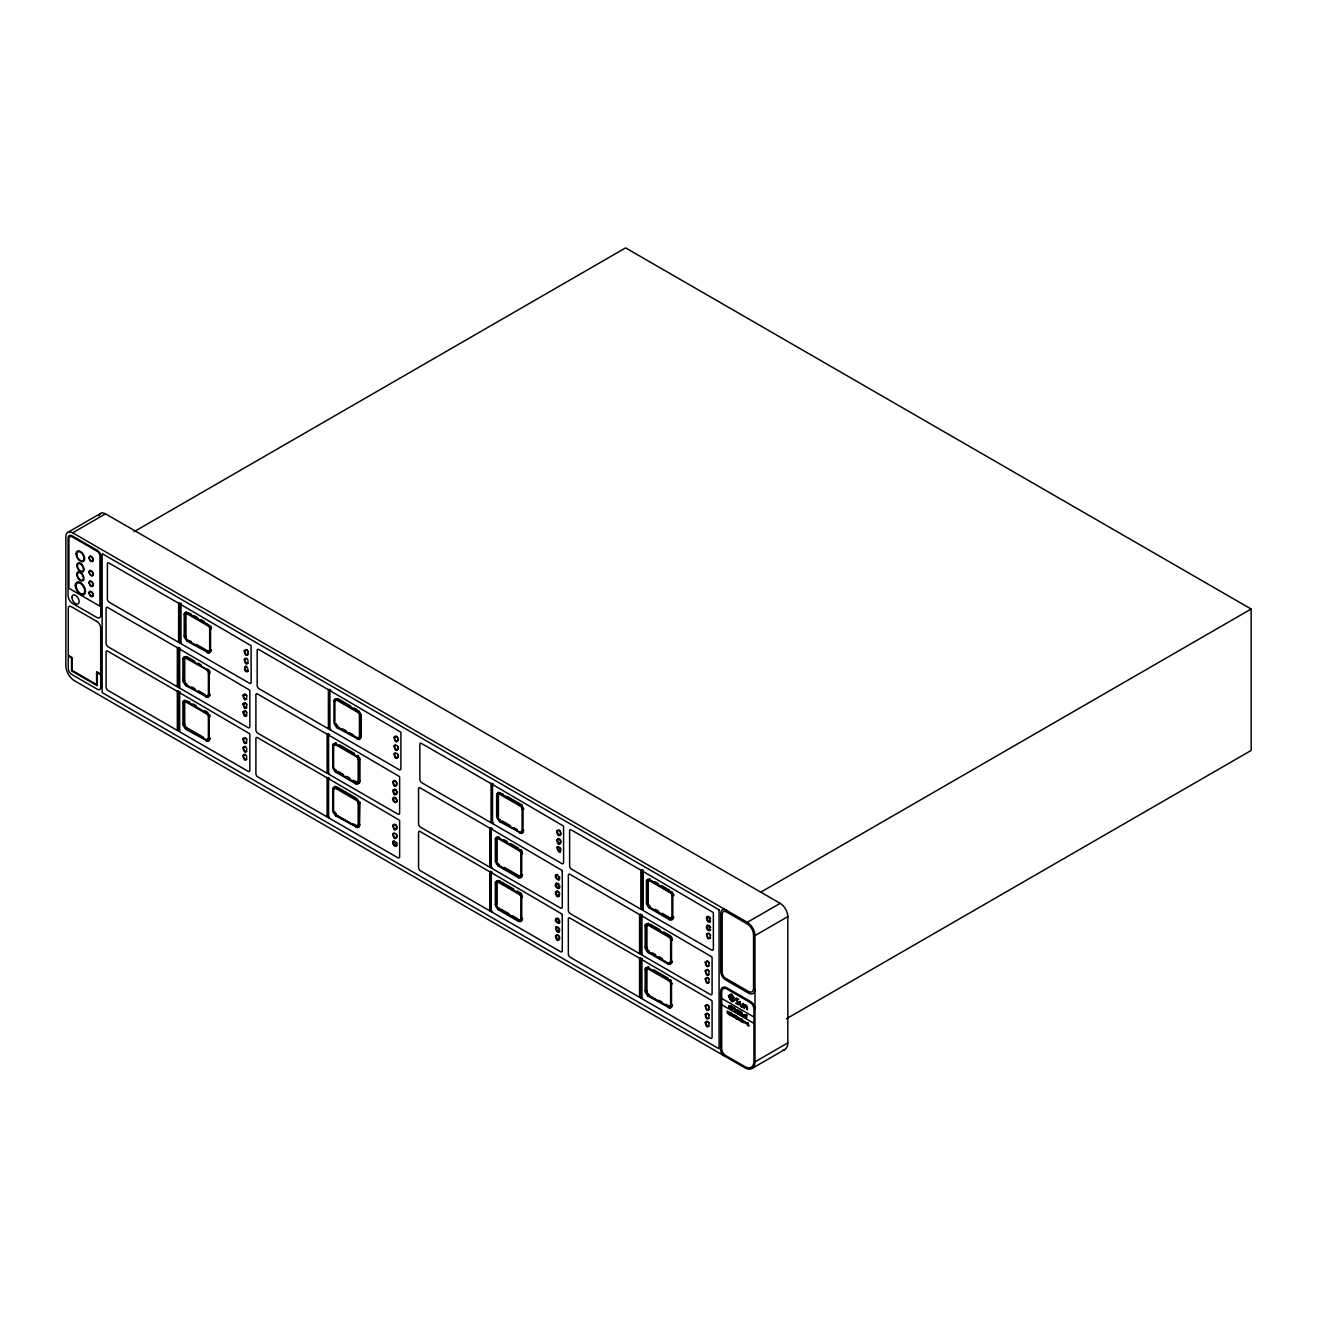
<?xml version="1.0" encoding="UTF-8"?>
<svg xmlns="http://www.w3.org/2000/svg" width="1317" height="1317" viewBox="0 0 1317 1317"><rect width="100%" height="100%" fill="white"/><g stroke="black" fill="none" stroke-linecap="round" stroke-linejoin="round"><path stroke-width="1.5" d="M186.405 637.576L186.141 636.835A3.556 2.058 60 0 1 185.977 635.749L185.977 614.479A3.21 1.86 60 0 1 186.125 613.656L187.096 612.932A2.305 1.333 60 0 1 187.788 613.162L209.189 625.509A1.745 1.004 60 0 1 209.716 625.954L210.374 627.09A2.387 1.383 60 0 1 210.555 628.077L210.555 650.565L209.304 653.166L187.096 641.198L184.413 637.329A5.153 2.98 60 0 1 184.199 635.749L184.199 614.479A4.807 2.766 60 0 1 184.396 613.245L186.899 612.504L208.3 624.867L210.391 627.88A4.017 2.321 60 0 1 210.555 629.114L211.444 628.604M208.876 671.044L209.09 671.538A2.387 1.383 60 0 1 209.271 672.526L209.271 695.014L208.02 697.615L185.812 685.663L183.129 681.778A5.153 2.98 60 0 1 182.915 680.198L182.915 658.928A4.807 2.766 60 0 1 183.112 657.693L185.615 656.969L207.905 669.974A1.745 1.004 60 0 1 208.432 670.402L208.596 670.6M208.432 714.061L209.09 715.197A2.387 1.383 60 0 1 209.271 716.201L209.271 738.689L208.02 741.273L185.812 729.322L183.129 725.437A5.153 2.98 60 0 1 182.915 723.873L182.915 702.587A4.807 2.766 60 0 1 183.112 701.352L185.615 700.628L207.905 713.633L209.107 716.004A4.017 2.321 60 0 1 209.271 717.222L210.177 716.711M357.137 738.211L359.278 737.586A4.099 2.371 60 0 0 359.442 736.532L359.442 715.082L360.348 714.555L360.348 737.043L359.097 739.644L336.872 727.675L334.205 723.807A5.153 2.98 60 0 1 333.975 722.226L333.975 700.957A4.807 2.766 60 0 1 334.189 699.722L336.675 698.981L359.656 712.629M359.064 781.508L358.125 783.911L355.853 783.829L335.226 771.877L332.921 768.255A5.153 2.98 60 0 1 332.707 766.675L332.707 745.406A4.807 2.766 60 0 1 332.905 744.171L335.407 743.447L357.697 756.452A1.745 1.004 60 0 1 358.224 756.88L358.882 758.016A2.387 1.383 60 0 1 359.064 759.004L359.064 781.508L359.953 780.981L359.953 759.53A4.017 2.321 60 0 0 359.788 758.296L359.656 757.884M361.154 714.275A4.017 2.321 60 0 1 361.237 715.082L361.204 737.059L359.985 739.117L336.872 726.523A2.552 1.482 60 0 1 336.115 725.881L335.028 723.84A3.556 2.058 60 0 1 334.88 722.753L334.88 701.467A3.21 1.86 60 0 1 335.012 700.644L335.983 699.936A2.305 1.333 60 0 1 336.675 700.15L358.092 712.513A1.745 1.004 60 0 1 358.603 712.941L359.261 714.077A2.387 1.383 60 0 1 359.442 715.082M359.953 780.981L359.525 782.825M358.882 801.674A2.387 1.383 60 0 1 359.064 802.679L359.064 825.166L357.812 827.751L335.605 815.799L332.921 811.914A5.153 2.98 60 0 1 332.707 810.35L332.707 789.064A4.807 2.766 60 0 1 332.905 787.829L335.407 787.105L357.697 800.11L356.808 800.621L335.407 788.274A2.305 1.333 60 0 0 334.716 788.043L333.728 788.768A3.21 1.86 60 0 0 333.596 789.591L333.596 810.86A3.556 2.058 60 0 0 333.744 811.947L334.008 812.688M359.656 801.543L359.788 801.971A4.017 2.321 60 0 1 359.953 803.189L359.525 826.483M522.47 806.761L522.833 807.486A2.387 1.383 60 0 1 523.014 808.473L523.014 830.961L521.746 833.546L499.538 821.594L496.871 817.709A5.153 2.98 60 0 1 496.641 816.145L496.641 794.859A4.807 2.766 60 0 1 496.855 793.641L499.341 792.9L520.742 805.263L522.833 808.276A4.017 2.321 60 0 1 523.014 809.511L523.903 808.984M521.73 875.41L520.791 877.83L518.519 877.748L497.892 865.796L495.587 862.174A5.153 2.98 60 0 1 495.357 860.594L495.357 839.308A4.807 2.766 60 0 1 495.571 838.089L498.073 837.349L520.363 850.354A1.745 1.004 60 0 1 520.89 850.798L521.548 851.934A2.387 1.383 60 0 1 521.73 852.922L521.73 875.41L522.619 874.9M521.73 919.085L520.791 921.488L518.519 921.406L497.892 909.454L495.587 905.833A5.153 2.98 60 0 1 495.357 904.252L495.357 882.983A4.807 2.766 60 0 1 495.571 881.748L498.073 881.024L520.363 894.029A1.745 1.004 60 0 1 520.89 894.457L521.548 895.593A2.387 1.383 60 0 1 521.73 896.581L521.73 919.085L522.619 918.558M669.596 918.607L671.719 917.982A4.099 2.371 60 0 0 671.9 916.928L672.789 916.402A4.099 2.371 60 0 1 672.625 917.455L671.851 919.859L669.596 919.776L648.952 907.825L646.647 904.186A5.153 2.98 60 0 1 646.433 902.622L646.433 881.336A4.807 2.766 60 0 1 646.631 880.118L649.133 879.377L672.608 893.963A2.387 1.383 60 0 1 672.789 894.951L672.789 917.439L671.077 918.328M671.505 961.887L670.567 964.307L668.312 964.225L647.668 952.273L645.379 948.652A5.153 2.98 60 0 1 645.149 947.071L645.149 925.802A4.807 2.766 60 0 1 645.363 924.567L647.849 923.826L670.155 936.831A1.745 1.004 60 0 1 670.666 937.276L671.324 938.412A2.387 1.383 60 0 1 671.505 939.4L671.505 961.887L672.411 961.377M671.226 981.823L671.324 982.07A2.387 1.383 60 0 1 671.505 983.075L671.505 1005.562L670.254 1008.147L648.046 996.195L645.379 992.31A5.153 2.98 60 0 1 645.149 990.73L645.149 969.46A4.807 2.766 60 0 1 645.363 968.225L647.849 967.501L670.155 980.507A1.745 1.004 60 0 1 670.666 980.935M673.662 917.455L672.757 919.332L670.896 919.464L649.33 906.903A2.552 1.482 60 0 1 648.557 906.261L647.487 904.219A3.556 2.058 60 0 1 647.322 903.133L647.322 880.826A4.807 2.766 60 0 1 647.536 879.591L647.882 878.999M732.482 1008.641C731.972 1002.484 724.712 1007.34 732.137 1009.085A1.712 0.988 60 0 0 732.482 1008.641M211.346 651.075L208.662 652.59L187.096 640.029A2.552 1.482 60 0 1 186.323 639.387L185.236 637.362A3.556 2.058 60 0 1 185.088 636.259L185.088 613.952A4.807 2.766 60 0 1 185.302 612.718L186.141 611.763M210.061 695.524L207.378 697.039L185.812 684.494A2.552 1.482 60 0 1 185.038 683.852M210.061 739.183L208.909 740.763L206.967 740.5L186.701 728.795L183.952 725.469A3.556 2.058 60 0 1 183.804 724.383L183.804 702.076A4.807 2.766 60 0 1 184.018 700.842L184.594 700.035M672.296 962.398L669.612 963.912L648.046 951.351A2.552 1.482 60 0 1 647.289 950.709L646.203 948.684A3.556 2.058 60 0 1 646.038 947.582L646.038 925.275A4.807 2.766 60 0 1 646.252 924.04L648.754 923.316L647.849 923.826M672.296 1006.056L671.16 1007.637L669.201 1007.373L648.573 995.422L646.268 991.8A5.153 2.98 60 0 1 646.038 990.219L645.149 990.73M398.376 740.417C395.775 744.615 392.252 733.684 397.01 736.516M398.409 749.044C396.73 752.139 393.125 746.492 395.166 744.714M398.409 757.012C396.713 760.107 393.125 754.46 395.166 752.698M397.108 784.866C394.491 789.064 390.968 778.133 395.726 780.965M393.684 797.312C389.519 800.687 399.035 805.905 396.022 799.073C391.709 793.114 393.767 805.823 397.125 801.46M397.141 793.492C391.742 797.229 393.767 783.171 397.141 792.192M397.108 828.525C394.491 832.739 390.968 821.792 395.726 824.64M393.569 841.151L393.882 844.395L396.631 845.975M397.141 837.168C395.446 840.246 391.84 834.616 393.882 832.838M396.335 845.975L395.627 842.106L393.273 841.151M397.125 845.135C395.133 849.235 390.507 842.353 393.882 840.806M557.519 846.946L557.815 850.189L560.565 851.77M560.285 851.77L559.577 847.901L557.223 846.946M556.202 874.801L556.515 878.044L559.264 879.624M556.235 883.427L556.548 886.67L558.902 888.432M558.968 879.624L558.671 876.381L555.922 874.801M559.001 888.251L558.293 884.382L555.955 883.427M556.202 918.459L556.515 921.702L559.264 923.283M556.235 927.102L556.548 930.329L558.902 932.09M558.968 923.283L558.26 919.414L555.922 918.459M559.001 931.909L558.293 928.041L555.955 927.102M707.278 916.83L707.591 920.056L710.324 921.653M707.311 925.456L708.019 929.325L710.357 930.279M710.044 921.653L709.336 917.784L706.982 916.83M710.077 930.279L709.369 926.411L707.015 925.456M731.709 996.887L730.408 994.533L731.643 996.887M497.299 838.501L498.27 837.777A2.305 1.333 60 0 1 498.962 838.007L498.073 838.517A2.305 1.333 60 0 0 497.382 838.303L496.394 839.011A3.21 1.86 60 0 0 496.262 839.834L497.151 839.308L497.151 860.594L496.262 861.104A3.556 2.058 60 0 0 496.41 862.191M184.364 656.59L184.018 657.183A4.807 2.766 60 0 0 183.804 658.401L183.804 680.724A3.556 2.058 60 0 0 183.952 681.811L186.701 685.136L185.812 685.663M185.071 657.71L184.841 658.105A3.21 1.86 60 0 0 184.709 658.928L184.709 680.198A3.556 2.058 60 0 0 184.857 681.284L184.973 681.663M335.44 698.619L335.078 699.212A4.807 2.766 60 0 0 334.88 700.43L333.975 700.957M496.822 836.97L496.46 837.563A4.807 2.766 60 0 0 496.262 838.797L496.262 861.104M523.475 832.295L520.692 832.772L499.538 820.425A2.552 1.482 60 0 1 498.781 819.783L497.694 817.742A3.556 2.058 60 0 1 497.546 816.655L497.546 794.349A4.807 2.766 60 0 1 497.744 793.114L498.6 792.159M522.19 876.743L519.408 877.221L498.27 864.874A2.552 1.482 60 0 1 497.497 864.232M522.19 920.402L519.836 921.093L499.159 909.191L496.476 905.322A5.153 2.98 60 0 1 496.262 903.742L495.357 904.252M648.59 880.118L648.359 880.513A3.21 1.86 60 0 0 648.227 881.336L648.227 902.622A3.556 2.058 60 0 0 648.376 903.709L648.639 904.45M744.121 1015.835L742.014 1015.094L742.014 1012.279L742.426 1014.864L744.121 1015.835M735.61 1011.39C738.146 1005.003 740.829 1018.387 736.779 1010.798L737.454 1011.637L734.919 1010.962L733.503 1008.592L735.001 1008.838L733.207 1007.67L732.762 1009.744L732.762 1006.945C737.141 1008.18 734.046 1010.04 735.495 1011.291M248.403 654.434C245.67 656.903 242.789 648.557 246.723 649.66M244.106 702.702L244.106 706.274L246.839 707.855M556.548 883.081C551.971 886.16 561.223 892.152 559.61 885.37M559.281 896.218L559.593 893.338M710.637 921.307C707.361 924.913 704.118 915.266 708.958 916.533M707.624 925.11C704.579 926.509 708.134 932.93 710.67 929.934M707.608 933.078C705.896 934.79 708.414 939.729 710.67 937.902M709.353 965.756C704.118 968.011 705.896 955.895 709.353 963.221M709.353 1009.415C706.636 1011.884 703.739 1003.554 707.673 1004.657M706.324 1021.202L706.324 1024.774L709.073 1026.371M497.052 880.431L496.46 881.238A4.807 2.766 60 0 0 496.262 882.456L496.262 904.779A3.556 2.058 60 0 0 496.41 905.866L497.497 907.907A2.552 1.482 60 0 0 498.27 908.549L518.519 920.237L520.659 919.612A4.099 2.371 60 0 0 520.824 918.558L520.824 897.107A2.387 1.383 60 0 0 520.643 896.103L519.985 894.984A1.745 1.004 60 0 0 519.474 894.539L498.073 882.176A2.305 1.333 60 0 0 497.382 881.962L496.394 882.67A3.21 1.86 60 0 0 496.262 883.493L497.151 882.983A3.21 1.86 60 0 1 497.283 882.16L498.27 881.452A2.305 1.333 60 0 1 498.962 881.666L498.073 882.176M730.178 995.422L728.894 996.294L730.293 995.619M733.19 1000.443L734.425 999.521L733.075 1000.262M67.842 532.348L100.701 513.367M787.829 1042.899L754.97 1061.864A14.405 8.314 60 0 1 744.78 1067.741L74.493 680.757A12.232 7.062 60 0 1 65.85 665.793L65.85 536.76A9.631 5.564 60 0 1 72.665 532.825L105.525 513.844L780.158 903.347A10.849 6.256 60 0 1 787.829 916.632L787.829 1042.899A14.405 8.314 60 0 1 782.742 1050.143M134.071 531.673L625.608 247.892L1251.15 609.03L1251.15 750.46L786.315 1018.815M180.972 642.647L178.618 642.317L109.113 602.198A2.206 1.268 60 0 1 108.455 601.639L107.615 600.206A3.029 1.745 60 0 1 107.385 598.955L107.385 563.972A2.486 1.432 60 0 1 107.566 563.149L108.257 562.771A1.811 1.037 60 0 1 108.801 562.935L178.618 603.252L180.972 603.581L180.972 642.647L180.083 643.173L180.083 604.091L180.972 603.581M186.899 612.504L191.08 613.887M184.199 614.479L185.088 613.952M185.977 614.479L185.088 614.99A3.21 1.86 60 0 1 185.22 614.166L186.207 613.459A2.305 1.333 60 0 1 186.899 613.673L187.788 613.162M184.199 635.749L185.088 635.238A5.153 2.98 60 0 0 185.302 636.802L186.224 638.893M185.088 636.259L185.977 635.749M186.899 613.673L208.3 626.036L209.189 625.509M187.096 640.029L191.36 641.461M187.096 641.198L187.985 640.688L186.537 639.338M209.666 650.055L210.555 649.528A4.099 2.371 60 0 1 210.374 650.582L207.345 651.734L209.485 651.108A4.099 2.371 60 0 0 209.666 650.055L209.666 628.604L210.555 628.077M179.688 687.112L177.334 686.766L107.829 646.647A2.206 1.268 60 0 1 107.171 646.087L106.331 644.655A3.029 1.745 60 0 1 106.101 643.404L106.101 608.421A2.486 1.432 60 0 1 106.298 607.614L106.973 607.219A1.811 1.037 60 0 1 107.517 607.4L177.334 647.701L179.688 648.03L179.688 687.112L178.799 687.622L178.799 648.557L179.688 648.03M185.615 656.969L186.504 656.442L194.735 661.2M182.915 658.928L183.804 658.401M184.709 658.928L183.804 659.438A3.21 1.86 60 0 1 183.952 658.615L184.923 657.907A2.305 1.333 60 0 1 185.615 658.121L186.504 657.611A2.305 1.333 60 0 0 185.812 657.397L185.236 657.562M210.555 650.565L211.444 650.055M207.345 652.903L208.251 652.376M182.915 680.198L183.804 679.687A5.153 2.98 60 0 0 184.034 681.251L185.253 683.803M183.804 680.724L184.709 680.198M185.615 658.121L208.744 670.814M185.812 684.494L186.701 683.967M206.061 696.183L208.201 695.557A4.099 2.371 60 0 0 208.382 694.503L208.382 673.053L209.271 672.526M179.688 730.77L177.334 730.441L107.829 690.306A2.206 1.268 60 0 1 107.171 689.762L106.331 688.33A3.029 1.745 60 0 1 106.101 687.062L106.101 652.08A2.486 1.432 60 0 1 106.298 651.273L106.973 650.894A1.811 1.037 60 0 1 107.517 651.059L177.334 691.359L179.688 691.705L179.688 730.77L178.799 731.281L178.799 692.215L179.688 691.705M210.177 673.053L209.271 673.563A4.017 2.321 60 0 0 209.107 672.345L208.399 670.715M185.615 700.628L189.796 702.01M182.915 702.587L183.804 702.076M184.709 702.587L183.804 703.097A3.21 1.86 60 0 1 183.952 702.274L184.923 701.566A2.305 1.333 60 0 1 185.615 701.796L186.504 701.27A2.305 1.333 60 0 0 185.812 701.056L184.841 701.763A3.21 1.86 60 0 0 184.709 702.587L184.709 723.873A3.556 2.058 60 0 0 184.857 724.959L184.973 725.321M208.382 694.503L209.271 693.993A4.099 2.371 60 0 1 209.107 695.047L207.559 695.903M209.271 695.014L210.177 694.503M206.061 697.351L206.967 696.841M182.915 723.873L183.804 723.346A5.153 2.98 60 0 0 184.034 724.926L185.253 727.461M183.804 724.383L184.709 723.873M185.615 701.796L207.016 714.143L207.905 713.633L207.016 712.974M185.038 727.511A2.552 1.482 60 0 0 185.812 728.153L186.701 727.643L203.592 737.388M185.812 729.322L186.701 728.795M185.812 728.153L206.061 739.841L208.201 739.216A4.099 2.371 60 0 0 208.382 738.162L208.382 716.711L209.271 716.201M208.382 738.162L209.271 737.652A4.099 2.371 60 0 1 209.107 738.705L207.263 739.479M206.061 739.841L206.967 739.331M209.271 738.689L210.177 738.162M206.061 741.01L206.967 740.5M329.299 689.219L329.299 728.285L328.394 728.795L258.889 688.676A2.206 1.268 60 0 1 258.231 688.116L257.408 686.684A3.029 1.745 60 0 1 257.177 685.433L257.177 650.45A2.486 1.432 60 0 1 257.358 649.643L258.05 649.248A1.811 1.037 60 0 1 258.593 649.429L328.394 689.729L330.765 690.059L329.876 690.585L329.876 729.651L399.314 769.737A2.041 1.185 60 0 0 399.924 769.935L400.697 769.507A2.815 1.63 60 0 0 400.911 768.585L400.911 733.157A2.074 1.202 60 0 0 400.664 732.071L329.876 690.585M336.675 698.981L337.58 698.471L350.75 706.077M336.675 700.15L337.58 699.64L358.981 711.987A1.745 1.004 60 0 1 359.508 712.431M334.88 701.467L335.769 700.957A3.21 1.86 60 0 1 335.901 700.134L336.889 699.426A2.305 1.333 60 0 1 337.58 699.64M358.092 711.345L358.981 710.834M358.092 712.513L358.981 711.987M329.876 729.651L330.765 729.141M336.872 726.523L337.778 725.996A2.552 1.482 60 0 1 337.004 725.354L336.773 725.074M336.872 727.675L337.778 727.165L335.259 723.823M328.015 733.668L328.015 772.733L327.11 773.26L257.622 733.125A2.206 1.268 60 0 1 256.963 732.565L256.124 731.133A3.029 1.745 60 0 1 255.893 729.881L255.893 694.899A2.486 1.432 60 0 1 256.074 694.092L256.766 693.697A1.811 1.037 60 0 1 257.309 693.878L327.11 734.178L329.48 734.507L328.591 735.034L328.591 774.1L398.03 814.202A2.041 1.185 60 0 0 398.639 814.383L399.413 813.955A2.815 1.63 60 0 0 399.627 813.033L399.627 777.606A2.074 1.202 60 0 0 399.397 776.52L328.591 735.034M361.237 715.082L360.348 715.592A4.017 2.321 60 0 0 360.167 714.374L359.459 712.744M335.407 743.447L336.296 742.92L333.794 743.661A4.807 2.766 60 0 0 333.596 744.879L332.707 745.406M333.596 745.916A3.21 1.86 60 0 1 333.728 745.093L334.716 744.385A2.305 1.333 60 0 1 335.407 744.599L336.296 744.089A2.305 1.333 60 0 0 335.605 743.875L334.633 744.582A3.21 1.86 60 0 0 334.485 745.406L333.596 745.916L333.596 767.202A3.556 2.058 60 0 0 333.744 768.288L334.831 770.33A2.552 1.482 60 0 0 335.605 770.972L356.742 783.319L359.014 783.401M359.442 736.532L360.348 736.022A4.099 2.371 60 0 1 360.167 737.059L358.636 737.932M360.348 737.043L361.237 736.532M357.137 739.38L358.026 738.853M335.407 744.599L356.808 756.962L357.697 756.452L358.882 758.822A4.017 2.321 60 0 1 359.064 760.041L359.953 759.53M328.591 774.1L329.48 773.589M335.605 770.972L336.493 770.445A2.552 1.482 60 0 1 335.72 769.803M335.605 772.141L336.493 771.614L333.975 768.272M358.175 780.981L359.064 780.471A4.099 2.371 60 0 1 358.882 781.524L355.853 782.66L357.994 782.035A4.099 2.371 60 0 0 358.175 780.981L358.175 759.53L359.064 759.004M328.015 777.326L328.015 816.392L327.11 816.919L257.622 776.783A2.206 1.268 60 0 1 256.963 776.24L256.124 774.808A3.029 1.745 60 0 1 255.893 773.54L255.893 738.574A2.486 1.432 60 0 1 256.074 737.75L256.766 737.372A1.811 1.037 60 0 1 257.309 737.536L327.11 777.837L329.48 778.182L328.591 778.693L328.591 817.758L398.03 857.861A2.041 1.185 60 0 0 398.639 858.058L399.413 857.614A2.815 1.63 60 0 0 399.627 856.692L399.627 821.265A2.074 1.202 60 0 0 399.397 820.178L328.591 778.693M332.707 789.064L333.596 788.554A4.807 2.766 60 0 1 333.794 787.319L335.259 786.265M335.407 788.274L336.296 787.747A2.305 1.333 60 0 0 335.605 787.533M333.596 789.591L334.485 789.064A3.21 1.86 60 0 1 334.633 788.241L335.193 787.599M355.853 783.829L356.742 783.319M357.697 798.942L356.808 799.468L358.882 802.481A4.017 2.321 60 0 1 359.064 803.716L359.953 803.189M328.591 817.758L329.48 817.248M334.189 813.05L334.831 813.988A2.552 1.482 60 0 0 335.605 814.63L336.493 814.12A2.552 1.482 60 0 1 335.72 813.478L335.489 813.182M335.605 815.799L336.493 815.289L357.17 827.175L359.014 827.06M335.605 814.63L355.853 826.319L357.994 825.693A4.099 2.371 60 0 0 358.175 824.64L358.175 803.189L359.064 802.679M358.175 824.64L359.064 824.129A4.099 2.371 60 0 1 358.882 825.183L357.351 826.055L353.368 823.866M355.853 826.319L356.742 825.808M359.064 825.166L359.953 824.64M355.853 827.488L356.742 826.977M492.542 823.569L493.431 823.043L491.06 822.713L421.555 782.594A2.206 1.268 60 0 1 420.897 782.035L420.074 780.602A3.029 1.745 60 0 1 419.843 779.335L419.843 744.368A2.486 1.432 60 0 1 420.024 743.545L420.535 743.167A1.811 1.037 60 0 1 421.242 743.331L491.06 783.648L493.431 783.977L492.542 784.488L492.542 823.569L561.98 863.656A2.041 1.185 60 0 0 562.589 863.853L563.363 863.409A2.815 1.63 60 0 0 563.577 862.503L563.577 827.076A2.074 1.202 60 0 0 563.33 825.973L492.542 784.488M499.341 792.9L503.538 794.283M496.641 794.859L497.546 794.349M500.246 793.558A2.305 1.333 60 0 0 499.555 793.328L498.567 794.036A3.21 1.86 60 0 0 498.435 794.859L497.546 795.386A3.21 1.86 60 0 1 497.678 794.563L498.649 793.855A2.305 1.333 60 0 1 499.341 794.069L500.246 793.558L521.647 805.905A1.745 1.004 60 0 1 522.158 806.35M496.641 816.145L497.546 815.618A5.153 2.98 60 0 0 497.76 817.198L500.444 821.084L499.538 821.594M497.546 816.655L498.435 816.145L498.435 794.859M520.742 805.263L522.223 805.181M499.341 794.069L520.742 806.432L521.647 805.905M499.538 820.425L500.444 819.915M520.692 831.603L519.803 832.13L521.944 831.504A4.099 2.371 60 0 0 522.108 830.451L522.108 808.984L523.014 808.473M491.257 868.018L492.146 867.491L489.776 867.162L420.288 827.043A2.206 1.268 60 0 1 419.613 826.483L418.79 825.051A3.029 1.745 60 0 1 418.559 823.8L418.559 788.817A2.486 1.432 60 0 1 418.74 787.994L419.432 787.615A1.811 1.037 60 0 1 419.975 787.78L489.776 828.097L492.146 828.426L491.257 828.936L491.257 868.018L560.696 908.104A2.041 1.185 60 0 0 561.305 908.302L562.079 907.874A2.815 1.63 60 0 0 562.293 906.952L562.293 871.525M498.073 837.349L498.962 836.838M495.357 839.308L496.262 838.797M522.108 830.451L523.014 829.924A4.099 2.371 60 0 1 522.833 830.978L521.005 831.751M523.014 830.961L523.903 830.451M519.803 833.282L520.692 832.772M495.357 860.594L496.262 860.083A5.153 2.98 60 0 0 496.476 861.647L499.159 865.532L498.27 866.043M498.073 838.517L519.474 850.881L520.363 850.354M498.27 864.874L499.159 864.364M520.824 874.9L521.73 874.373A4.099 2.371 60 0 1 521.548 875.426L518.519 876.579L520.659 875.953A4.099 2.371 60 0 0 520.824 874.9L520.824 853.432L521.73 852.922M491.257 911.677L492.146 911.166L489.776 910.837L420.288 870.702A2.206 1.268 60 0 1 419.613 870.142L418.79 868.71A3.029 1.745 60 0 1 418.559 867.459L418.559 832.476A2.486 1.432 60 0 1 418.74 831.669L419.432 831.274A1.811 1.037 60 0 1 419.975 831.455L489.776 871.755L492.146 872.084L491.257 872.611L491.257 911.677L560.696 951.779A2.041 1.185 60 0 0 561.305 951.961L562.079 951.533A2.815 1.63 60 0 0 562.293 950.611L562.293 915.183M522.619 853.432L521.73 853.959A4.017 2.321 60 0 0 521.548 852.725L519.474 849.712L520.939 849.63M498.073 881.024L498.962 880.497L513.778 889.057M495.357 882.983L496.262 882.456M518.519 877.748L519.408 877.221M496.262 904.779L497.151 904.252L497.151 882.983M520.939 893.288L519.474 893.37L521.548 896.4A4.017 2.321 60 0 1 521.73 897.618L522.619 897.107M519.474 894.539L520.363 894.029M498.27 908.549L499.159 908.022M498.27 909.718L499.159 909.191M520.824 897.107L521.73 896.581M520.824 918.558L521.73 918.048A4.099 2.371 60 0 1 521.548 919.101L518.519 920.237M518.519 921.406L519.408 920.896M643.223 909.52L640.852 909.191L571.348 869.072A2.206 1.268 60 0 1 570.689 868.512L569.849 867.08A3.029 1.745 60 0 1 569.619 865.812L569.619 830.846A2.486 1.432 60 0 1 569.817 830.023L570.327 829.661A1.811 1.037 60 0 1 571.035 829.809L640.852 870.125L643.223 870.455L643.223 909.52L642.317 910.047L642.317 870.965L643.223 870.455M649.133 879.377L650.022 878.867M646.433 881.336L647.322 880.826M648.227 881.336L647.322 881.863A3.21 1.86 60 0 1 647.47 881.04L648.441 880.332A2.305 1.333 60 0 1 649.133 880.546L650.022 880.036L671.423 892.383A1.745 1.004 60 0 1 671.95 892.827M646.433 902.622L647.322 902.096A5.153 2.98 60 0 0 647.552 903.676L650.219 907.561L649.33 908.072M647.322 903.133L648.227 902.622M670.534 891.741L672.296 891.938M649.133 880.546L670.534 892.91L671.423 892.383M649.33 906.903L650.219 906.392M671.9 916.928L671.9 895.461L672.789 894.951M641.939 953.969L639.568 953.64L570.063 913.521A2.206 1.268 60 0 1 569.405 912.961L568.565 911.529A3.029 1.745 60 0 1 568.335 910.277L568.335 875.295A2.486 1.432 60 0 1 568.532 874.488L569.207 874.093A1.811 1.037 60 0 1 569.751 874.258L639.568 914.574L641.939 914.903L641.939 953.969L641.033 954.496L641.033 915.414L641.939 914.903M673.695 895.461L672.789 895.988A4.017 2.321 60 0 0 672.625 894.753L671.67 892.778M645.149 925.802L646.038 925.275M646.943 925.802L646.038 926.312A3.21 1.86 60 0 1 646.186 925.489L647.157 924.781A2.305 1.333 60 0 1 647.849 924.995L648.754 924.485A2.305 1.333 60 0 0 648.063 924.254L647.075 924.978A3.21 1.86 60 0 0 646.943 925.802L646.943 947.071A3.556 2.058 60 0 0 647.091 948.158L647.355 948.899M672.789 917.439L673.695 916.928M669.596 919.776L670.485 919.25M645.149 947.071L646.038 946.561A5.153 2.98 60 0 0 646.268 948.125L648.952 952.01L648.046 952.52M646.038 947.582L646.943 947.071M671.012 936.387L669.25 936.189L671.341 939.202A4.017 2.321 60 0 1 671.505 940.437L672.411 939.926M647.849 924.995L669.25 937.358L670.155 936.831M648.046 951.351L648.952 950.841M670.616 961.377L671.505 960.85A4.099 2.371 60 0 1 671.341 961.904L668.312 963.056L670.435 962.431A4.099 2.371 60 0 0 670.616 961.377L670.616 939.926L671.505 939.4M641.939 997.644L639.568 997.315L570.063 957.179A2.206 1.268 60 0 1 569.405 956.636L568.565 955.187A3.029 1.745 60 0 1 568.335 953.936L568.335 918.953A2.486 1.432 60 0 1 568.532 918.147L569.207 917.751A1.811 1.037 60 0 1 569.751 917.933L639.568 958.233L641.939 958.562L641.939 997.644L641.033 998.154L641.033 959.089L641.939 958.562M761.391 891.807L1251.15 609.03M647.849 967.501L648.754 966.974L646.252 967.715A4.807 2.766 60 0 0 646.038 968.95L646.038 991.257A3.556 2.058 60 0 0 646.203 992.343L646.318 992.722M645.149 969.46L646.038 968.95M646.943 969.46L646.038 969.971A3.21 1.86 60 0 1 646.186 969.147L647.157 968.439A2.305 1.333 60 0 1 647.849 968.67L648.754 968.143A2.305 1.333 60 0 0 648.063 967.929L647.075 968.637A3.21 1.86 60 0 0 646.943 969.46L646.943 990.73A3.556 2.058 60 0 0 647.091 991.816L647.355 992.574M668.312 964.225L669.201 963.698M72.665 532.825L747.299 922.312L780.158 903.347M646.038 991.257L646.943 990.73M647.849 968.67L669.25 981.017L670.155 980.507M647.042 994.088L647.289 994.384A2.552 1.482 60 0 0 648.046 995.026L648.952 994.5M648.046 996.195L648.952 995.668M648.046 995.026L668.312 1006.715L670.435 1006.089A4.099 2.371 60 0 0 670.616 1005.036L670.616 983.585L671.505 983.075M754.97 1061.864L754.97 935.597L787.829 916.632M672.411 983.585L671.505 984.095A4.017 2.321 60 0 0 671.341 982.877L670.386 980.902M670.616 1005.036L671.505 1004.525A4.099 2.371 60 0 1 671.341 1005.579L669.793 1006.451L665.826 1004.245M668.312 1006.715L669.201 1006.204M671.505 1005.562L672.411 1005.036M668.312 1007.884L669.201 1007.373M729.881 999.076L730.754 998.582L732.038 1001.891L729.486 998.253L730.787 997.463L728.992 997.413L730.573 996.623L731.281 998.056L729.848 998.912M751.991 1068.466L784.85 1049.484M733.52 996.969L732.038 997.94L732.779 999.257L734.376 998.467L732.598 998.5L733.898 997.627L731.215 994.072L732.614 997.298L733.487 996.804M248.123 663.406C245.258 664.624 243.102 657.298 246.756 658.302M248.123 671.374C243.398 674.222 243.382 662.171 247.514 668.147C250.214 675.983 240.879 666.221 246.74 666.27M246.806 699.228C243.941 700.446 241.801 693.121 245.439 694.108M244.485 710.489L243.777 713.551L246.839 715.839M246.806 742.887C243.941 744.105 241.801 736.779 245.439 737.783M246.839 751.53C243.974 752.748 241.834 745.406 245.472 746.41M246.839 759.497C243.958 760.716 241.818 753.373 245.456 754.378M556.943 890.885L556.235 893.93L558.885 896.4M709.089 974.728C706.208 975.946 704.068 968.621 707.706 969.625M709.073 982.696C706.208 983.914 704.052 976.588 707.706 977.593M709.089 1018.403C704.447 1019.506 705.5 1009.201 709.089 1014.814M244.962 702.537L246.839 704.282M559.165 830.056C553.766 829.348 561.124 839.637 561.042 833.019M244.962 710.505L246.839 712.25M557.881 874.504C550.819 874.422 560.729 885.073 559.577 876.743M557.42 890.901L558.885 892.004M557.881 918.163C549.815 920.517 564.12 927.596 558.392 918.542M180.083 604.091L250.889 645.577A2.074 1.202 60 0 1 251.119 646.68L251.135 682.107A2.815 1.63 60 0 1 250.921 683.029L250.329 683.441A2.041 1.185 60 0 1 249.522 683.26L180.083 643.173M642.317 870.965L713.123 912.451A2.074 1.202 60 0 1 713.37 913.554L713.37 948.981A2.815 1.63 60 0 1 713.155 949.886L712.382 950.331A2.041 1.185 60 0 1 711.773 950.133L642.317 910.047M194.373 615.796L197.665 617.689M200.958 619.599L204.25 621.492M354.043 707.97L357.335 709.879M506.831 796.192L521.647 804.736M654.961 881.715L658.253 883.608M661.546 885.518L669.777 890.276M196.431 644.392L208.251 651.207M342.832 728.927L346.223 730.869M349.598 732.828L352.972 734.771M502.123 820.886L510.568 825.759M513.943 827.702L517.318 829.661M655.29 909.306L658.665 911.265M662.039 913.208L670.485 918.081M178.799 648.557L249.604 690.042A2.074 1.202 60 0 1 249.851 691.129L249.851 726.556A2.815 1.63 60 0 1 249.637 727.478L248.864 727.906A2.041 1.185 60 0 1 248.255 727.725L178.799 687.622M491.257 828.936L562.046 870.422A2.074 1.202 60 0 1 562.293 871.525M641.033 915.414L711.838 956.899A2.074 1.202 60 0 1 712.085 958.002L712.085 993.43A2.815 1.63 60 0 1 711.871 994.351L711.098 994.779A2.041 1.185 60 0 1 710.489 994.582L641.033 954.496M198.027 663.093L201.32 665.003M339.588 744.829L354.405 753.373M503.901 839.686L507.193 841.596M510.486 843.489L518.717 848.247M650.4 924.271L660.278 929.967M663.57 931.876L670.155 935.679M191.772 686.898L195.146 688.84M198.521 690.799L205.271 694.685M338.189 771.433L343.243 774.347M346.618 776.306L349.993 778.248M353.368 780.191L356.742 782.15M504.23 867.294L519.408 876.052M652.327 952.784L655.701 954.743M659.076 956.685L662.451 958.644M721.716 998.434L753.95 1017.037M721.716 1004.756L753.95 1023.375M178.799 692.215L249.604 733.701A2.074 1.202 60 0 1 249.851 734.787L249.851 770.215A2.815 1.63 60 0 1 249.637 771.136L248.864 771.581A2.041 1.185 60 0 1 248.255 771.383L178.799 731.281M491.257 872.611L562.046 914.097A2.074 1.202 60 0 1 562.293 915.183M641.033 959.089L711.838 1000.574A2.074 1.202 60 0 1 712.085 1001.661L712.085 1037.088A2.815 1.63 60 0 1 711.871 1038.01L711.098 1038.454A2.041 1.185 60 0 1 710.489 1038.257L641.033 998.154M193.089 703.904L196.381 705.813M204.612 710.571L207.905 712.464M336.296 786.595L356.051 797.987M517.071 890.951L520.363 892.86M653.693 969.839L668.509 978.383M500.839 909.01L509.284 913.883M512.659 915.825L517.729 918.756M659.076 1000.36L662.451 1002.303M336.493 815.289L333.975 811.947M708.99 925.16L710.67 927.398M708.99 933.127L710.67 935.366M557.931 883.131L558.902 884.036M707.706 1021.251L709.073 1022.782M671.012 980.062L669.25 979.848L670.979 981.346M357.664 756.518C355.903 755.546 358.339 754.839 358.833 756.32M208.777 669.53L207.016 669.316L207.888 670.04M708.217 969.987L709.089 971.156M708.2 977.971L709.073 979.124M559.676 830.434L560.548 831.587M558.902 927.695C551.23 923.497 559.626 938.675 559.61 929.045M558.885 935.679C552.086 931.399 560.219 945.853 559.593 937.013M395.759 797.575L397.125 800.16M247.217 650.038L248.403 651.899M245.933 694.487L246.806 695.656M245.933 738.162L246.806 739.314M649.232 905.454L649.462 905.75A2.552 1.482 60 0 0 649.972 906.211M647.948 993.578L648.178 993.858A2.552 1.482 60 0 0 648.688 994.335M521.219 893.584L522.158 895.05M521.499 850.239L522.158 851.375M497.711 864.182L496.641 862.191M359.212 712.398L360.167 713.567M357.928 800.506L358.603 801.641M185.483 682.733L185.944 683.325A2.552 1.482 60 0 0 186.438 683.803M185.483 726.391L185.944 727A2.552 1.482 60 0 0 186.438 727.461M709.929 917.439L710.637 918.772M708.645 1005.546L709.353 1006.879M560.581 840.213C553.766 833.875 560.877 850.14 560.894 840.921M560.565 848.197C553.091 841.843 560.12 858.98 560.877 848.889M397.471 737.043L398.376 739.1M396.203 781.491L397.108 783.549M396.203 825.15L397.108 827.224M671.522 937.078L672.23 938.692M647.174 993.874L646.647 992.87M336.559 724.762L336.033 723.692M335.275 812.869L334.765 811.799M733.108 997.018L731.758 994.73L733.009 997.084M733.569 1001.101L732.713 999.619L734.771 999.159L734.985 1000.245L732.581 1001.562L731.165 998.335L733.437 1001.068M210.786 626.135L211.28 627.369M397.915 746.311L398.409 747.727M397.899 754.279L398.409 755.711M396.631 834.418L397.141 835.851M396.631 842.386L397.125 843.818M673.217 893.403L673.514 894.243A4.017 2.321 60 0 1 673.678 895.066M209.699 670.979L209.996 671.818M209.699 714.654L209.996 715.493M641.741 869.599L641.741 908.681M640.852 870.125L640.852 909.191M640.457 914.047L640.457 953.129M640.457 957.722L640.457 996.788M639.568 914.574L639.568 953.64M639.568 958.233L639.568 997.315M491.965 783.121L491.965 822.203M491.06 783.648L491.06 822.713M490.681 827.57L490.681 866.652M490.681 871.245L490.681 910.31M489.776 828.097L489.776 867.162M489.776 871.755L489.776 910.837M328.394 689.729L328.394 728.795M327.11 734.178L327.11 773.26M327.11 777.837L327.11 816.919M179.507 602.725L179.507 641.807M178.618 603.252L178.618 642.317M178.223 647.19L178.223 686.256M178.223 690.849L178.223 729.914M177.334 647.701L177.334 686.766M177.334 691.359L177.334 730.441M747.299 922.312A10.849 6.256 60 0 1 754.97 935.597M754.97 1008.674A5.663 3.276 60 0 0 750.97 1001.743L726.968 987.882A8.857 5.12 60 0 0 720.695 991.503L720.695 1050.044A4.659 2.683 60 0 0 723.988 1055.74M754.97 989.38A9.17 5.284 60 0 1 748.5 993.117L725.601 979.897A6.832 3.951 60 0 1 720.761 971.518L720.761 913.471A7.935 4.577 60 0 1 726.375 910.228M98.94 515.869A9.631 5.564 60 0 1 105.525 513.844M519.474 850.881A1.745 1.004 60 0 1 519.985 851.309L520.643 852.445A2.387 1.383 60 0 1 520.824 853.432M208.3 626.036A1.745 1.004 60 0 1 208.827 626.464L209.485 627.6A2.387 1.383 60 0 1 209.666 628.604M207.016 670.485A1.745 1.004 60 0 1 207.543 670.913L208.201 672.049A2.387 1.383 60 0 1 208.382 673.053M520.742 806.432A1.745 1.004 60 0 1 521.269 806.86L521.927 807.996A2.387 1.383 60 0 1 522.108 808.984M498.501 816.853A3.556 2.058 60 0 1 498.435 816.145M356.808 756.962A1.745 1.004 60 0 1 357.319 757.407L357.977 758.526A2.387 1.383 60 0 1 358.158 759.53M207.016 714.143A1.745 1.004 60 0 1 207.543 714.588L208.201 715.724A2.387 1.383 60 0 1 208.382 716.711M356.808 800.621A1.745 1.004 60 0 1 357.319 801.065L357.977 802.201A2.387 1.383 60 0 1 358.158 803.189M670.534 892.91A1.745 1.004 60 0 1 671.061 893.338L671.719 894.473A2.387 1.383 60 0 1 671.9 895.461M649.33 879.805A2.305 1.333 60 0 1 650.022 880.036M669.25 937.358A1.745 1.004 60 0 1 669.777 937.786L670.435 938.922A2.387 1.383 60 0 1 670.616 939.926M648.688 950.676A2.552 1.482 60 0 1 648.178 950.199M669.25 981.017A1.745 1.004 60 0 1 669.777 981.461L670.435 982.597A2.387 1.383 60 0 1 670.616 983.585M739.956 1001.529C738.014 1005.99 745.406 1011.308 742.92 1003.241L742.294 1006.468L741.306 1006.402L739.956 1001.529M747.266 1009.662L745.652 1005.398L744.303 1008.657C741.487 1001.167 748.945 1005.25 747.266 1009.662M729.025 1006.04C730.869 1011.505 734.573 1005.562 729.025 1006.04M739.133 1011.851L741.701 1014.436L739.035 1012.954A1.729 1.004 60 0 1 738.738 1012.082C739.265 1009.085 743.381 1013.102 739.133 1011.851M745.438 1022.173C746.311 1025.136 748.122 1023.523 745.438 1022.173M744.138 1014.65L746.854 1017.86L744.549 1015.374L746.887 1016.28L744.549 1014.913L747.134 1015.242L744.138 1014.65M744.138 1022.568C740.878 1023.276 743.924 1017.415 744.138 1022.568M728.68 1013.563C726.819 1015.193 726.243 1007.324 728.68 1013.563M735.791 998.73L738.178 1003.505L735.676 1003.225L738.458 1004.805L738.738 1002.896L736.466 999.373L738.607 999.438L736.417 998.039A1.91 1.103 60 0 0 735.874 998.451L735.791 998.73M732.976 1014.946L733.026 1016.872L731.593 1015.012L731.133 1015.786L731.133 1013.119L732.976 1014.946M739.331 1018.617L739.38 1020.543L737.964 1018.683L737.487 1019.457L737.487 1016.79L739.331 1018.617M244.238 650.796C246.263 662.714 251.514 647.174 244.238 650.796M244.287 659.438C246.295 671.341 251.563 655.8 244.287 659.438M242.97 695.261C244.995 707.163 250.246 691.623 242.97 695.261M243.003 703.887C245.028 715.806 250.279 700.265 243.003 703.887M242.986 711.855C245.011 723.774 250.263 708.233 242.986 711.855M242.97 738.919C244.995 750.838 250.246 735.298 242.97 738.919M243.003 747.546C245.028 759.465 250.279 743.924 243.003 747.546M242.986 755.514C245.011 767.432 250.263 751.892 242.986 755.514M394.03 737.273C396.055 749.192 401.306 733.651 394.03 737.273M394.063 745.916C396.088 757.835 401.339 742.278 394.063 745.916M394.063 753.884C396.088 765.803 401.339 750.262 394.063 753.884M392.746 781.738C394.771 793.641 400.022 778.1 392.746 781.738M392.779 790.365C394.804 802.283 400.055 786.743 392.779 790.365M392.746 825.397C394.771 837.316 400.022 821.775 392.746 825.397M392.779 834.023C394.804 845.942 400.055 830.401 392.779 834.023M556.696 831.192C558.721 843.11 563.972 827.57 556.696 831.192M556.729 839.818C558.754 851.737 564.005 836.196 556.729 839.818M555.445 892.251C557.47 904.17 562.721 888.613 555.445 892.251M555.445 935.91C557.47 947.828 562.721 932.288 555.445 935.91M706.505 934.28C708.53 946.182 713.781 930.642 706.505 934.28M705.204 962.118C707.229 974.037 712.481 958.496 705.204 962.118M705.237 970.761C707.262 982.68 712.513 967.122 705.237 970.761M705.237 978.729C707.245 990.647 712.497 975.09 705.237 978.729M705.204 1005.793C707.229 1017.712 712.481 1002.155 705.204 1005.793M705.237 1014.419C707.262 1026.338 712.513 1010.798 705.237 1014.419M705.237 1022.387C707.245 1034.306 712.497 1018.765 705.237 1022.387M732.301 997.216L729.931 994.812L728.317 995.751L729.223 997.084L730.655 996.261L729.799 994.779L730.787 994.319L732.301 997.216M732.499 1014.732L731.593 1013.86L732.499 1014.732M738.87 1018.403L737.964 1017.531L738.87 1018.403M743.693 1022.288L743.084 1021.646L743.693 1022.288M734.656 1015.16L734.162 1016.872C732.005 1010.057 735.116 1022.008 734.656 1015.16M731.692 1001.101L730.277 998.862L731.692 1001.101M741.899 1019.342L740.417 1018.485L740.417 1021.136L742.442 1022.321L741.899 1019.342M731.709 998.977L732.96 1001.348L731.742 999.01M747.299 923.974L726.375 911.891A5.894 3.408 60 0 0 722.193 914.294L722.193 972.358A4.807 2.782 60 0 0 725.601 978.235L748.5 991.454A7.128 4.116 60 0 0 753.538 988.54L753.538 934.774A8.807 5.087 60 0 0 747.299 923.974M97.343 550.374L72.237 535.871A5.926 3.424 60 0 0 68.056 538.291L68.056 595.449A6.618 3.819 60 0 0 72.731 603.565L96.767 617.426A5.712 3.292 60 0 0 100.8 615.105L100.8 556.367A4.889 2.832 60 0 0 97.343 550.374M719.082 909.817L102.166 553.65L102.166 692.594L719.082 1048.76L719.082 909.817M97.343 551.379L72.237 536.892A4.675 2.7 60 0 0 68.928 538.801L68.928 588.304L99.927 606.199L99.927 555.856A3.655 2.107 60 0 0 97.343 551.379M96.849 621.426L71.118 606.577A4.033 2.338 60 0 0 68.254 608.224L68.254 655.29L71.991 657.446L71.991 670.32L96.602 684.527L96.602 671.654L100.701 674.024L100.701 628.127A5.466 3.161 60 0 0 96.849 621.426M749.933 1002.319L726.968 989.067A7.408 4.28 60 0 0 721.716 992.096L721.716 1048.694A5.581 3.227 60 0 0 725.667 1055.526L744.78 1066.572A12.956 7.49 60 0 0 753.95 1061.272L753.95 1009.283A5.68 3.276 60 0 0 749.933 1002.319M730.705 1012.888L729.042 1011.917L729.042 1014.567L730.77 1015.572L729.503 1013.678C732.12 1015.012 727.873 1011.999 730.705 1012.888M737.076 1016.559L735.396 1015.588L735.396 1018.239L737.125 1019.243L735.874 1017.35C738.475 1018.683 734.227 1015.67 737.076 1016.559M747.826 1022.766L747.365 1025.153L748.945 1026.075L747.826 1022.766M745.208 1022.683L744.335 1022.173L745.208 1022.683M71.53 657.924L68.254 656.031L68.254 668.41A4.922 2.848 60 0 0 71.744 674.436L97.524 689.334A4.494 2.601 60 0 0 100.701 687.49L100.701 674.765L97.31 672.806L97.31 685.762L71.53 670.88L71.53 657.924M71.958 597.441A5.087 2.93 60 0 0 77.341 604.157A5.087 2.93 60 0 0 77.341 596.963A5.087 2.93 60 0 0 71.958 597.441M76.847 565.388A5.087 2.93 60 0 0 82.23 572.088A5.087 2.93 60 0 0 82.23 564.894A5.087 2.93 60 0 0 76.847 565.388M77.39 565.701A4.297 2.486 60 0 0 81.95 571.38A4.297 2.486 60 0 0 81.95 565.289A4.297 2.486 60 0 0 77.39 565.701M76.781 574.344A5.087 2.93 60 0 0 82.164 581.044A5.087 2.93 60 0 0 82.164 573.866A5.087 2.93 60 0 0 76.781 574.344M77.341 574.656A4.297 2.486 60 0 0 81.901 580.336A4.297 2.486 60 0 0 81.901 574.261A4.297 2.486 60 0 0 77.341 574.656M75.267 585.423A7.26 4.198 60 0 0 82.971 595.004A7.26 4.198 60 0 0 82.971 584.748A7.26 4.198 60 0 0 75.267 585.423M76.057 585.884A6.141 3.539 60 0 0 82.559 593.983A6.141 3.539 60 0 0 82.559 585.308A6.141 3.539 60 0 0 76.057 585.884M89.358 592.913A2.568 1.482 60 0 0 92.075 596.305A2.568 1.482 60 0 0 92.075 592.666A2.568 1.482 60 0 0 89.358 592.913M89.029 592.716A3.046 1.761 60 0 0 92.239 596.733A3.046 1.761 60 0 0 92.239 592.436A3.046 1.761 60 0 0 89.029 592.716M89.358 582.674A2.568 1.482 60 0 0 92.075 586.065A2.568 1.482 60 0 0 92.075 582.427A2.568 1.482 60 0 0 89.358 582.674M89.029 582.476A3.046 1.761 60 0 0 92.239 586.493A3.046 1.761 60 0 0 92.239 582.196A3.046 1.761 60 0 0 89.029 582.476M76.748 554.21A5.136 2.963 60 0 0 82.197 560.993A5.136 2.963 60 0 0 82.197 553.733A5.136 2.963 60 0 0 76.748 554.21M76.09 553.831A6.075 3.507 60 0 0 82.527 561.849A6.075 3.507 60 0 0 82.527 553.255A6.075 3.507 60 0 0 76.09 553.831M89.358 572.121A2.568 1.482 60 0 0 92.075 575.513A2.568 1.482 60 0 0 92.075 571.874A2.568 1.482 60 0 0 89.358 572.121M89.029 571.924A3.046 1.761 60 0 0 92.239 575.941A3.046 1.761 60 0 0 92.239 571.644A3.046 1.761 60 0 0 89.029 571.924M89.358 557.766A2.568 1.482 60 0 0 92.075 561.157A2.568 1.482 60 0 0 92.075 557.519A2.568 1.482 60 0 0 89.358 557.766M89.029 557.568A3.046 1.761 60 0 0 92.239 561.585A3.046 1.761 60 0 0 92.239 557.272A3.046 1.761 60 0 0 89.029 557.568"/></g></svg>
